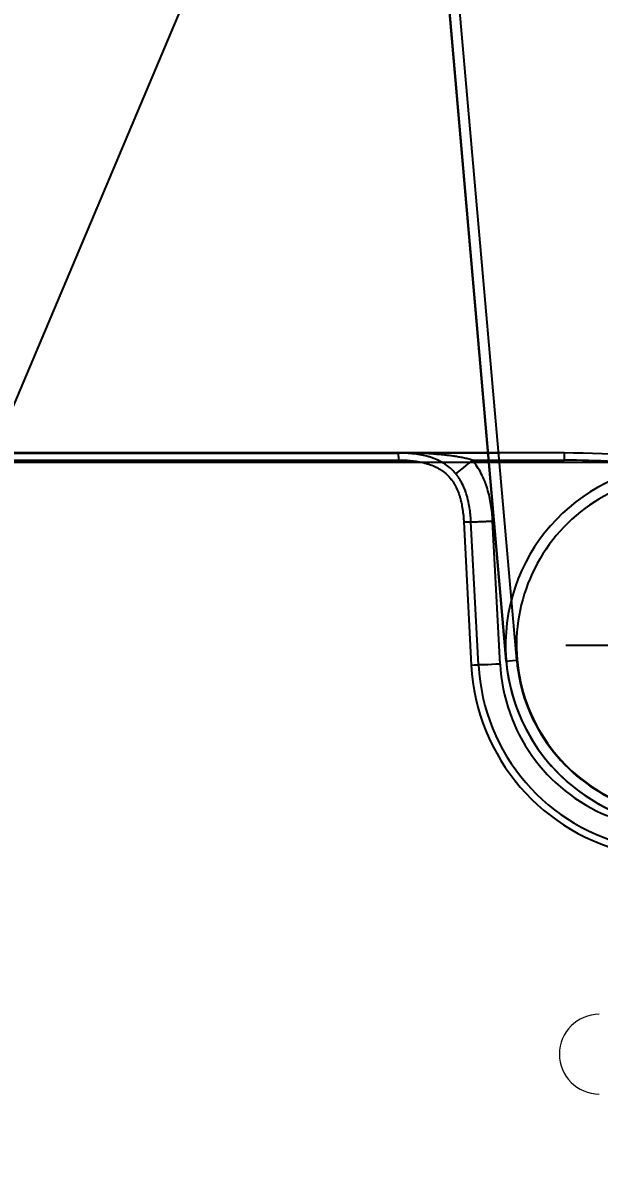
# Model space of a CAD drawing. Extents: x 6016 to 8231, y -443 to 1874.
# Drawn here: x 6394.2 to 6473.7, y 195.2 to 352.2 of the extents above; entities that cross this region are included whole.
import ezdxf

# ---------------------------------------------------------------- set-up
doc = ezdxf.new("R2010")
doc.units = 0
doc.header["$LTSCALE"] = 20
doc.header["$MEASUREMENT"] = 0
doc.linetypes.add('CENTER', pattern=[2, 1.25, -0.25, 0.25, -0.25])
doc.linetypes.add('CENTER2', pattern=[1.125, 0.75, -0.125, 0.125, -0.125])
doc.layers.get('0').update_dxf_attribs({"linetype": 'CONTINUOUS'})
doc.layers.get('DEFPOINTS').update_dxf_attribs({"linetype": 'CONTINUOUS'})
doc.layers.add('1', color=7, linetype='CONTINUOUS')
doc.layers.add('____', color=7, linetype='CONTINUOUS')
doc.dimstyles.get("Standard").update_dxf_attribs({"dimtxt": 2.7, "dimasz": 2.5, "dimexe": 1.5, "dimexo": 1.5, "dimgap": 1.5, "dimtad": 1, "dimdec": 0, "dimlfac": 10, "dimzin": 0, "dimdsep": 46, "dimtxsty": 'Standard', "dimcen": 0, "dimclrt": 2, "dimadec": 0, "dimazin": 0, "dimtfac": 1, "dimtdec": 0, "dimtmove": 0, "dimatfit": 3, "dimfxl": 0, "dimtolj": 1, "dimtzin": 0, "dimarcsym": 0})

# ---------------------------------------------------------------- blocks, each defined once
blk = doc.blocks.new('*D13')
at = {"color": 3, "lineweight": -2}
for p, q in [((6483.26, 291.52), (6115.25, 291.52)), ((6120.25, 271.52), (6120.25, 72.91)), ((6120.25, -169.59), (6120.25, 20.25)), ((6254.77, -189.59), (6115.25, -189.59))]:
    blk.add_line(p, q, dxfattribs=at)
at = {"color": 3}
for points in [[(6116.91, 271.52), (6123.58, 271.52), (6120.25, 291.52)], [(6116.91, -169.59), (6123.58, -169.59), (6120.25, -189.59)]]:
    blk.add_solid(points, dxfattribs=at)
at = {"layer": 'DEFPOINTS', "color": 0}
for p in [(6120.25, 291.52), (6484.76, 291.52), (6256.27, -189.59)]:
    blk.add_point(p, dxfattribs=at)
at = {"color": 2, "insert": (6120.25, 46.58), "char_height": 30, "attachment_point": 5}
blk.add_mtext('\\A1;{\\fNanumGothic|b0|i0|c0|p50;480}', dxfattribs=at)
blk = doc.blocks.new('A$C10d46a05')
at = {"color": 1, "linetype": 'CENTER2'}
blk.add_line((255.38, 80.92), (222.03, 80.92), dxfattribs=at)
at = {"color": 7, "linetype": 'Continuous', "lineweight": 15}
blk.add_arc((226.63, 24.57), 5.5, 90, 270, dxfattribs=at)
at = {"layer": '____'}
for p, q in [((213.8, 78.74), (198.47, 253.98)), ((198.47, 253.98), (213.8, 78.74)), ((215.25, 78.87), (199.92, 254.11)), ((67.78, 107.43), (198.96, 107.43)), ((198.96, 107.43), (67.78, 107.43)), ((212.75, 107.43), (198.96, 107.43)), ((212.75, 107.43), (199.02, 107.43)), ((67.79, 106.46), (198.97, 106.46)), ((209.13, 106.45), (212.84, 106.45)), ((207.95, 97.93), (208.99, 78.21)), ((209.98, 78.23), (208.94, 97.96)), ((209.98, 78.23), (208.94, 97.96)), ((212.96, 78.34), (211.93, 98.06))]:
    blk.add_line(p, q, dxfattribs=at)
for centre, radius, start, end in [((238.71, 80.92), 25, 185, 4.9852), ((238.66, 80.92), 23.5, 185, 5.0471), ((236.95, 79.67), 28, 183, 258.5), ((236.94, 79.65), 27, 183, 258.5), ((236.93, 79.6), 24, 183, 247.6486)]:
    blk.add_arc(centre, radius, start, end, dxfattribs=at)
at = {"layer": '____', "extrusion": (0, 0, -1)}
for centre, major_axis, ratio, start_param, end_param in [((209.14, 106.5), (2.31, 1.92), 0.011454, 1.58432, 3.141593), ((215.3, 78.87), (-1.49, -0.13), 0.004047, 0, 1.543499), ((208.98, 78.18), (-0.999, -0.052), 0.025686, 1.580878, 3.141593), ((212.97, 78.39), (3, 0.16), 0.017268, 1.574783, 3.141593)]:
    blk.add_ellipse(centre, major_axis=major_axis, ratio=ratio, start_param=start_param, end_param=end_param, dxfattribs=at)
at = {"layer": '____'}
for points, knots in [([(209.13, 106.45), (209.03, 106.48), (208.93, 106.51), (208.72, 106.57), (208.62, 106.6), (208.3, 106.67), (208.1, 106.72), (207.78, 106.79), (207.68, 106.81), (207.46, 106.85), (207.36, 106.87), (207.04, 106.92), (206.83, 106.96), (206.41, 107.02), (206.2, 107.05), (205.78, 107.1), (205.56, 107.13), (205.14, 107.17), (204.93, 107.19), (204.5, 107.23), (204.29, 107.25), (203.65, 107.3), (203.22, 107.33), (202.37, 107.37), (201.95, 107.39), (201.09, 107.41), (200.67, 107.42), (200.03, 107.43), (199.81, 107.43), (199.39, 107.43), (199.17, 107.43), (198.96, 107.43)], [0, 0, 0, 0, 0.03125, 0.03125, 0.0625, 0.0625, 0.125, 0.125, 0.15625, 0.15625, 0.1875, 0.1875, 0.25, 0.25, 0.3125, 0.3125, 0.375, 0.375, 0.4375, 0.4375, 0.5, 0.5, 0.625, 0.625, 0.75, 0.75, 0.875, 0.875, 0.9375, 0.9375, 1, 1, 1, 1]), ([(208.94, 97.96), (208.94, 97.97), (208.94, 97.98), (208.94, 98), (208.94, 98.03), (208.94, 98.1), (208.93, 98.25), (208.91, 98.53), (208.89, 98.78), (208.84, 99.27), (208.8, 99.59), (208.69, 100.24), (208.63, 100.56), (208.52, 101.04), (208.48, 101.19), (208.42, 101.43), (208.39, 101.51), (208.35, 101.67), (208.32, 101.75), (208.2, 102.14), (208.08, 102.45), (207.82, 103.04), (207.68, 103.34), (207.43, 103.76), (207.34, 103.9), (207.23, 104.07), (207.2, 104.1), (207.16, 104.17), (207.08, 104.27), (207.01, 104.37), (206.76, 104.69), (206.32, 105.18), (205.81, 105.59), (205.48, 105.83), (205.41, 105.87), (205.27, 105.96), (205.2, 106.01), (204.99, 106.14), (204.85, 106.22), (204.41, 106.44), (204.11, 106.58), (203.65, 106.75), (203.5, 106.8), (203.26, 106.88), (203.18, 106.9), (203.02, 106.95), (202.95, 106.97), (202.55, 107.07), (202.23, 107.14), (201.58, 107.26), (201.26, 107.3), (200.77, 107.35), (200.6, 107.37), (200.27, 107.39), (200.11, 107.4), (199.78, 107.42), (199.62, 107.43), (199.37, 107.43), (199.25, 107.43), (199.1, 107.43), (199.03, 107.43), (198.99, 107.43), (198.98, 107.43), (198.97, 107.43), (198.96, 107.43), (198.96, 107.43)], [0, 0, 0, 0, 0.001953, 0.001953, 0.003906, 0.007812, 0.015625, 0.03125, 0.0625, 0.0625, 0.125, 0.125, 0.1875, 0.1875, 0.21875, 0.21875, 0.234375, 0.234375, 0.25, 0.25, 0.3125, 0.3125, 0.375, 0.375, 0.40625, 0.40625, 0.414062, 0.414062, 0.421875, 0.4375, 0.4375, 0.5, 0.5625, 0.5625, 0.578125, 0.578125, 0.59375, 0.59375, 0.625, 0.625, 0.6875, 0.6875, 0.71875, 0.71875, 0.734375, 0.734375, 0.75, 0.75, 0.8125, 0.8125, 0.875, 0.875, 0.90625, 0.90625, 0.9375, 0.9375, 0.96875, 0.96875, 0.984375, 0.992188, 0.996094, 0.998047, 0.999023, 0.999023, 1, 1, 1, 1]), ([(198.97, 106.46), (198.97, 106.53), (198.97, 106.59), (198.97, 106.72), (198.97, 106.78), (198.97, 106.89), (198.97, 106.95), (198.96, 107.06), (198.96, 107.11), (198.96, 107.2), (198.96, 107.24), (198.96, 107.31), (198.96, 107.34), (198.96, 107.39), (198.96, 107.4), (198.96, 107.43), (198.96, 107.43), (198.96, 107.43)], [0, 0, 0, 0, 0.125, 0.125, 0.25, 0.25, 0.375, 0.375, 0.5, 0.5, 0.625, 0.625, 0.75, 0.75, 0.875, 0.875, 1, 1, 1, 1]), ([(198.97, 106.46), (199.26, 106.46), (199.56, 106.46), (200.15, 106.43), (200.45, 106.41), (201.03, 106.35), (201.33, 106.31), (201.91, 106.21), (202.2, 106.16), (202.56, 106.07), (202.63, 106.05), (202.77, 106.01), (202.85, 105.99), (203.06, 105.92), (203.2, 105.88), (203.62, 105.73), (203.89, 105.61), (204.29, 105.41), (204.42, 105.34), (204.61, 105.23), (204.68, 105.19), (204.77, 105.13), (204.8, 105.11), (204.86, 105.07), (205.14, 104.88), (205.63, 104.48), (206.03, 104.04), (206.25, 103.75), (206.3, 103.69), (206.36, 103.6), (206.38, 103.57), (206.43, 103.51), (206.53, 103.35), (206.63, 103.19), (206.85, 102.81), (206.98, 102.54), (207.2, 102), (207.3, 101.72), (207.41, 101.36), (207.43, 101.29), (207.47, 101.15), (207.53, 100.93), (207.58, 100.72), (207.68, 100.28), (207.73, 99.99), (207.82, 99.41), (207.86, 99.11), (207.92, 98.52), (207.94, 98.23), (207.95, 97.93)], [0, 0, 0, 0, 0.0625, 0.0625, 0.125, 0.125, 0.1875, 0.1875, 0.25, 0.25, 0.265625, 0.265625, 0.28125, 0.28125, 0.3125, 0.3125, 0.375, 0.375, 0.40625, 0.40625, 0.421875, 0.421875, 0.429687, 0.429687, 0.4375, 0.5, 0.5625, 0.5625, 0.578125, 0.578125, 0.585937, 0.585937, 0.59375, 0.625, 0.625, 0.6875, 0.6875, 0.75, 0.75, 0.765625, 0.765625, 0.78125, 0.8125, 0.8125, 0.875, 0.875, 0.9375, 0.9375, 1, 1, 1, 1]), ([(211.93, 98.06), (211.91, 98.44), (211.88, 98.81), (211.81, 99.56), (211.76, 99.93), (211.64, 100.67), (211.58, 101.04), (211.41, 101.77), (211.32, 102.14), (211.18, 102.59), (211.15, 102.68), (211.09, 102.86), (211, 103.12), (210.9, 103.39), (210.69, 103.91), (210.54, 104.25), (210.2, 104.91), (210.01, 105.23), (209.6, 105.86), (209.38, 106.16), (209.13, 106.45)], [0, 0, 0, 0, 0.125, 0.125, 0.25, 0.25, 0.375, 0.375, 0.5, 0.5, 0.53125, 0.53125, 0.5625, 0.625, 0.625, 0.75, 0.75, 0.875, 0.875, 1, 1, 1, 1]), ([(207.95, 97.93), (208.02, 97.94), (208.08, 97.94), (208.21, 97.94), (208.27, 97.95), (208.39, 97.95), (208.45, 97.95), (208.56, 97.96), (208.61, 97.96), (208.7, 97.96), (208.74, 97.96), (208.81, 97.96), (208.84, 97.96), (208.89, 97.96), (208.91, 97.96), (208.94, 97.96), (208.94, 97.96), (208.94, 97.96)], [0, 0, 0, 0, 0.125, 0.125, 0.25, 0.25, 0.375, 0.375, 0.5, 0.5, 0.625, 0.625, 0.75, 0.75, 0.875, 0.875, 1, 1, 1, 1]), ([(208.94, 97.96), (208.94, 97.95), (208.96, 97.95), (209.04, 97.95), (209.1, 97.95), (209.25, 97.95), (209.34, 97.95), (209.56, 97.96), (209.68, 97.96), (209.96, 97.97), (210.11, 97.98), (210.43, 97.99), (210.61, 98), (210.97, 98.02), (211.16, 98.02), (211.54, 98.04), (211.74, 98.05), (211.93, 98.06)], [0, 0, 0, 0, 0.125, 0.125, 0.25, 0.25, 0.375, 0.375, 0.5, 0.5, 0.625, 0.625, 0.75, 0.75, 0.875, 0.875, 1, 1, 1, 1])]:
    blk.add_open_spline(points, degree=3, knots=knots, dxfattribs=at)
blk = doc.blocks.new('A$C1adc8491')
at = {"color": 7, "linetype": 'Continuous', "lineweight": 15}
blk.add_arc((226.63, 24.58), 5.5, 90, 270, dxfattribs=at)
at = {"layer": '____'}
for p, q in [((67.78, 107.45), (198.96, 107.45)), ((198.96, 107.45), (67.78, 107.45)), ((221.78, 107.45), (198.96, 107.45)), ((221.78, 107.45), (199.02, 107.45)), ((67.79, 106.47), (198.97, 106.47)), ((209.13, 106.46), (221.79, 106.46)), ((207.95, 97.94), (208.99, 78.22)), ((209.98, 78.25), (208.94, 97.97)), ((209.98, 78.24), (208.94, 97.97)), ((212.96, 78.35), (211.93, 98.07))]:
    blk.add_line(p, q, dxfattribs=at)
for centre, radius, start, end in [((221.78, -12.55), 120, 80, 90), ((238.71, 80.93), 25, 80, 259.9852), ((221.79, -12.54), 119, 83.4816, 90), ((238.72, 80.97), 23.5, 80, 260.0471), ((236.95, 79.68), 28, 183, 258.5), ((236.94, 79.66), 27, 183, 258.5), ((236.93, 79.61), 24, 183, 247.6486)]:
    blk.add_arc(centre, radius, start, end, dxfattribs=at)
at = {"layer": '____', "extrusion": (0, 0, -1)}
for centre, major_axis, ratio, start_param, end_param in [((221.78, 106.45), (0, 1), 0.003078, 0, 1.553343), ((209.14, 106.52), (2.31, 1.92), 0.011454, 1.58432, 3.141593), ((208.98, 78.19), (-0.999, -0.052), 0.025686, 1.580878, 3.141593), ((212.97, 78.4), (3, 0.16), 0.017268, 1.574783, 3.141593)]:
    blk.add_ellipse(centre, major_axis=major_axis, ratio=ratio, start_param=start_param, end_param=end_param, dxfattribs=at)
at = {"layer": '____'}
for points, knots in [([(209.13, 106.46), (209.03, 106.49), (208.93, 106.52), (208.72, 106.58), (208.62, 106.61), (208.3, 106.68), (208.1, 106.73), (207.78, 106.8), (207.68, 106.82), (207.46, 106.86), (207.36, 106.88), (207.04, 106.93), (206.83, 106.97), (206.41, 107.03), (206.2, 107.06), (205.78, 107.11), (205.56, 107.14), (205.14, 107.18), (204.93, 107.21), (204.5, 107.24), (204.29, 107.26), (203.65, 107.31), (203.22, 107.34), (202.37, 107.38), (201.95, 107.4), (201.09, 107.42), (200.67, 107.43), (200.03, 107.44), (199.81, 107.44), (199.39, 107.44), (199.17, 107.45), (198.96, 107.45)], [0, 0, 0, 0, 0.03125, 0.03125, 0.0625, 0.0625, 0.125, 0.125, 0.15625, 0.15625, 0.1875, 0.1875, 0.25, 0.25, 0.3125, 0.3125, 0.375, 0.375, 0.4375, 0.4375, 0.5, 0.5, 0.625, 0.625, 0.75, 0.75, 0.875, 0.875, 0.9375, 0.9375, 1, 1, 1, 1]), ([(208.94, 97.97), (208.94, 97.98), (208.94, 97.99), (208.94, 98.01), (208.94, 98.04), (208.94, 98.11), (208.93, 98.26), (208.91, 98.54), (208.89, 98.79), (208.84, 99.28), (208.8, 99.6), (208.69, 100.25), (208.63, 100.57), (208.52, 101.05), (208.48, 101.2), (208.42, 101.44), (208.39, 101.52), (208.35, 101.68), (208.32, 101.76), (208.2, 102.15), (208.08, 102.46), (207.82, 103.06), (207.68, 103.35), (207.43, 103.77), (207.34, 103.91), (207.23, 104.08), (207.2, 104.11), (207.16, 104.18), (207.08, 104.28), (207.01, 104.38), (206.76, 104.7), (206.32, 105.19), (205.81, 105.6), (205.48, 105.84), (205.41, 105.88), (205.27, 105.98), (205.2, 106.02), (204.99, 106.15), (204.85, 106.23), (204.41, 106.45), (204.11, 106.59), (203.65, 106.76), (203.5, 106.81), (203.26, 106.89), (203.18, 106.91), (203.02, 106.96), (202.95, 106.98), (202.55, 107.08), (202.23, 107.15), (201.58, 107.27), (201.26, 107.31), (200.77, 107.37), (200.6, 107.38), (200.27, 107.4), (200.11, 107.41), (199.78, 107.43), (199.62, 107.44), (199.37, 107.44), (199.25, 107.44), (199.1, 107.45), (199.03, 107.45), (198.99, 107.45), (198.98, 107.45), (198.97, 107.45), (198.96, 107.45), (198.96, 107.45)], [0, 0, 0, 0, 0.001953, 0.001953, 0.003906, 0.007812, 0.015625, 0.03125, 0.0625, 0.0625, 0.125, 0.125, 0.1875, 0.1875, 0.21875, 0.21875, 0.234375, 0.234375, 0.25, 0.25, 0.3125, 0.3125, 0.375, 0.375, 0.40625, 0.40625, 0.414062, 0.414062, 0.421875, 0.4375, 0.4375, 0.5, 0.5625, 0.5625, 0.578125, 0.578125, 0.59375, 0.59375, 0.625, 0.625, 0.6875, 0.6875, 0.71875, 0.71875, 0.734375, 0.734375, 0.75, 0.75, 0.8125, 0.8125, 0.875, 0.875, 0.90625, 0.90625, 0.9375, 0.9375, 0.96875, 0.96875, 0.984375, 0.992188, 0.996094, 0.998047, 0.999023, 0.999023, 1, 1, 1, 1]), ([(198.97, 106.47), (198.97, 106.54), (198.97, 106.6), (198.97, 106.73), (198.97, 106.79), (198.97, 106.91), (198.97, 106.96), (198.96, 107.07), (198.96, 107.12), (198.96, 107.21), (198.96, 107.25), (198.96, 107.32), (198.96, 107.35), (198.96, 107.4), (198.96, 107.41), (198.96, 107.44), (198.96, 107.45), (198.96, 107.45)], [0, 0, 0, 0, 0.125, 0.125, 0.25, 0.25, 0.375, 0.375, 0.5, 0.5, 0.625, 0.625, 0.75, 0.75, 0.875, 0.875, 1, 1, 1, 1]), ([(198.97, 106.47), (199.26, 106.47), (199.56, 106.47), (200.15, 106.44), (200.45, 106.42), (201.03, 106.36), (201.33, 106.32), (201.91, 106.23), (202.2, 106.17), (202.56, 106.08), (202.63, 106.06), (202.77, 106.02), (202.85, 106), (203.06, 105.93), (203.2, 105.89), (203.62, 105.74), (203.89, 105.62), (204.29, 105.42), (204.42, 105.35), (204.61, 105.24), (204.68, 105.2), (204.77, 105.14), (204.8, 105.12), (204.86, 105.08), (205.14, 104.89), (205.63, 104.49), (206.03, 104.06), (206.25, 103.76), (206.3, 103.7), (206.36, 103.61), (206.38, 103.58), (206.43, 103.52), (206.53, 103.36), (206.63, 103.2), (206.85, 102.82), (206.98, 102.55), (207.2, 102.01), (207.3, 101.73), (207.41, 101.37), (207.43, 101.3), (207.47, 101.16), (207.53, 100.94), (207.58, 100.73), (207.68, 100.29), (207.73, 100), (207.82, 99.42), (207.86, 99.12), (207.92, 98.54), (207.94, 98.24), (207.95, 97.94)], [0, 0, 0, 0, 0.0625, 0.0625, 0.125, 0.125, 0.1875, 0.1875, 0.25, 0.25, 0.265625, 0.265625, 0.28125, 0.28125, 0.3125, 0.3125, 0.375, 0.375, 0.40625, 0.40625, 0.421875, 0.421875, 0.429687, 0.429687, 0.4375, 0.5, 0.5625, 0.5625, 0.578125, 0.578125, 0.585937, 0.585937, 0.59375, 0.625, 0.625, 0.6875, 0.6875, 0.75, 0.75, 0.765625, 0.765625, 0.78125, 0.8125, 0.8125, 0.875, 0.875, 0.9375, 0.9375, 1, 1, 1, 1]), ([(211.93, 98.07), (211.91, 98.45), (211.88, 98.82), (211.81, 99.57), (211.76, 99.94), (211.64, 100.68), (211.58, 101.05), (211.41, 101.78), (211.32, 102.15), (211.18, 102.6), (211.15, 102.69), (211.09, 102.87), (211, 103.14), (210.9, 103.4), (210.69, 103.92), (210.54, 104.26), (210.2, 104.92), (210.01, 105.24), (209.6, 105.87), (209.38, 106.17), (209.13, 106.46)], [0, 0, 0, 0, 0.125, 0.125, 0.25, 0.25, 0.375, 0.375, 0.5, 0.5, 0.53125, 0.53125, 0.5625, 0.625, 0.625, 0.75, 0.75, 0.875, 0.875, 1, 1, 1, 1]), ([(207.95, 97.94), (208.02, 97.95), (208.08, 97.95), (208.21, 97.96), (208.27, 97.96), (208.39, 97.96), (208.45, 97.97), (208.56, 97.97), (208.61, 97.97), (208.7, 97.97), (208.74, 97.97), (208.81, 97.97), (208.84, 97.97), (208.89, 97.97), (208.91, 97.97), (208.94, 97.97), (208.94, 97.97), (208.94, 97.97)], [0, 0, 0, 0, 0.125, 0.125, 0.25, 0.25, 0.375, 0.375, 0.5, 0.5, 0.625, 0.625, 0.75, 0.75, 0.875, 0.875, 1, 1, 1, 1]), ([(208.94, 97.97), (208.94, 97.97), (208.96, 97.96), (209.04, 97.96), (209.1, 97.96), (209.25, 97.96), (209.34, 97.96), (209.56, 97.97), (209.68, 97.97), (209.96, 97.98), (210.11, 97.99), (210.43, 98), (210.61, 98.01), (210.97, 98.03), (211.16, 98.03), (211.54, 98.05), (211.74, 98.06), (211.93, 98.07)], [0, 0, 0, 0, 0.125, 0.125, 0.25, 0.25, 0.375, 0.375, 0.5, 0.5, 0.625, 0.625, 0.75, 0.75, 0.875, 0.875, 1, 1, 1, 1])]:
    blk.add_open_spline(points, degree=3, knots=knots, dxfattribs=at)

msp = doc.modelspace()

# ---------------------------------------------------------------- linework, layer by layer
at = {"layer": '1', "color": 1, "linetype": 'CENTER', "lineweight": 0, "ltscale": 2}
msp.add_arc((6496.32, 276.81), 471.92, 353.8255, 97.8765, dxfattribs=at)

# ---------------------------------------------------------------- block references
for name, p in [('A$C10d46a05', (6247.1, 185.41)), ('A$C1adc8491', (6247.1, 185.4))]:
    msp.add_blockref(name, p)

# ---------------------------------------------------------------- dimensions: what is measured, and where the dimension line sits
dim = msp.add_linear_dim(base=(6120.25, 291.52), p1=(6256.27, -189.59), p2=(6484.76, 291.52), angle=90, text='{\\fNanumGothic|b0|i0|c0|p50;480}', dimstyle='Standard', override={"dimtxt": 30, "dimasz": 20, "dimexe": 5, "dimgap": 10, "dimtih": 1, "dimtoh": 1, "dimlfac": 1, "dimzin": 12, "dimclrd": 3, "dimclre": 3, "dimazin": 2, "dimarcsym": 1})
dim.commit()
dim.dimension.update_dxf_attribs({"geometry": '*D13', "text_midpoint": (6120.25, 46.58), "dimtype": 160})

# ---------------------------------------------------------------- leaders
msp.add_leader([(6365.84, 235.23), (6445.14, 422.88), (6659.95, 422.88)], dimstyle='Standard', override={"dimtxt": 20, "dimasz": 20, "dimexe": 5, "dimgap": 10, "dimtad": 0, "dimlfac": 1, "dimzin": 12, "dimclrd": 3, "dimclre": 3, "dimazin": 2, "dimarcsym": 1})

doc.saveas('drawing.dxf')
